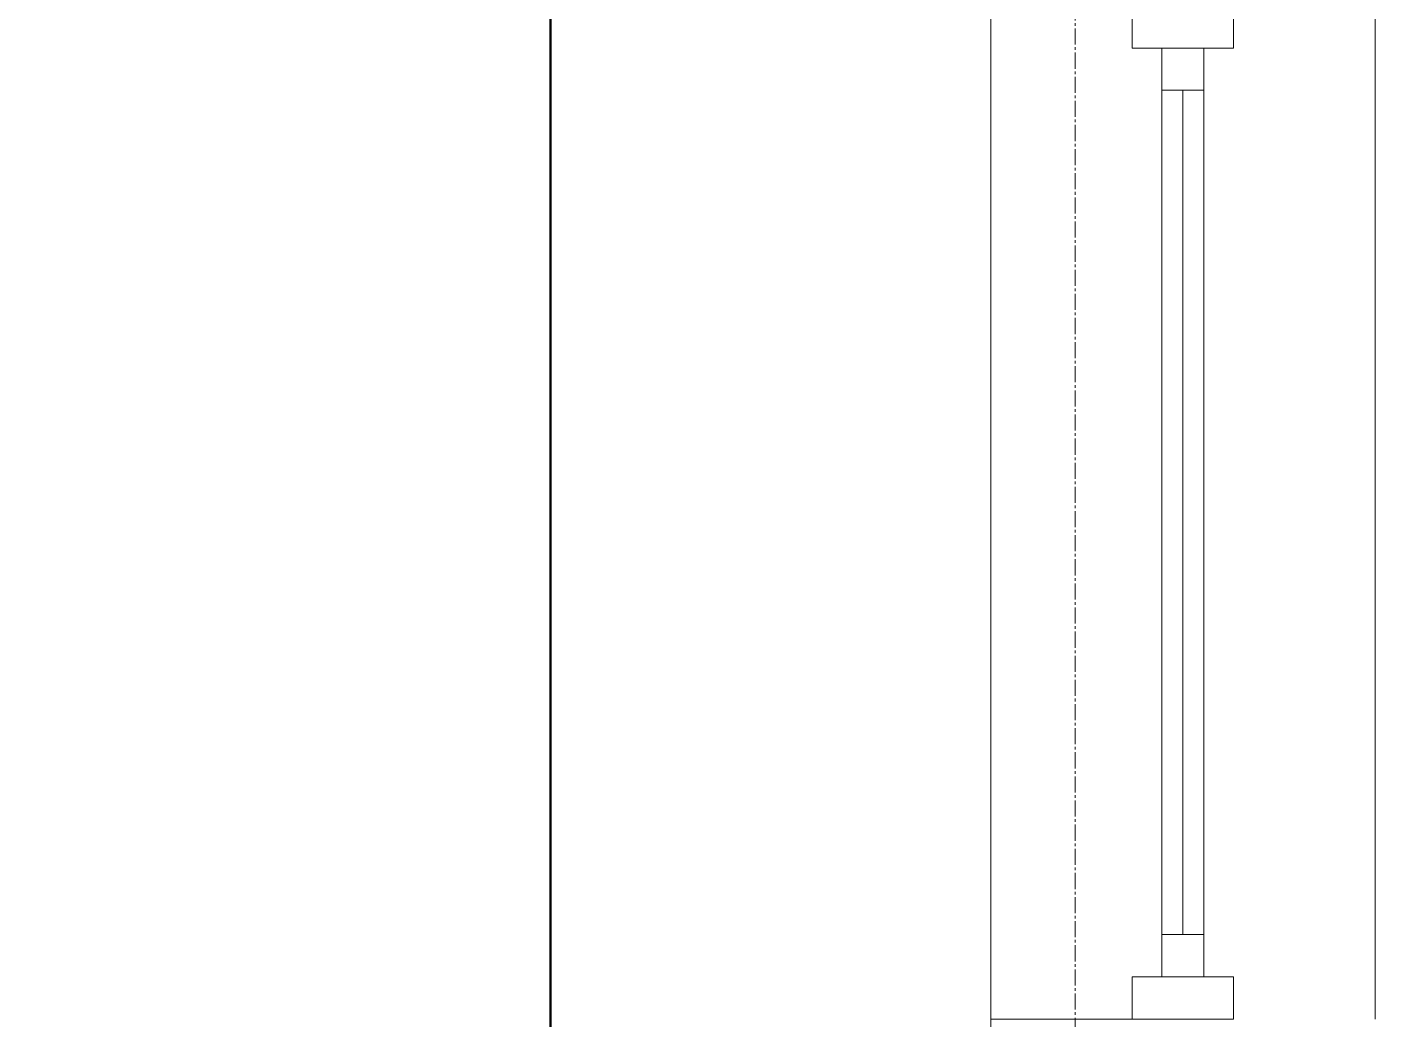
# Model space of a CAD drawing. Header units: millimetres. Extents: x -24360 to 609566, y -391049 to 148426.
# Drawn here: x 18859 to 20455, y 65900 to 67075 of the extents above; entities that cross this region are included whole.
import ezdxf

# ---------------------------------------------------------------- set-up
doc = ezdxf.new("R2010")
doc.units = ezdxf.units.MM
doc.linetypes.add('CENTER2', pattern=[28.575, 19.05, -3.175, 3.175, -3.175])
for name, color, linetype, lineweight in [('A-Wall_Материал_Газоблок_Контур', 250, 'Continuous', 0), ('АР_Окна', 4, 'Continuous', 5), ('АР_Стены ПЕНОблок', 52, 'Continuous', 20)]:
    doc.layers.add(name, color=color, linetype=linetype, lineweight=lineweight)
doc.layers.add('АР_Оси_РД_100', color=7, linetype='Continuous', lineweight=0, true_color=0x525252)
doc.layers.add('РД_Оси_100', color=7, linetype='Continuous', lineweight=0, true_color=0x525252)

# ---------------------------------------------------------------- blocks, each defined once
blk = doc.blocks.new('СОШ_2200_АР_ОСИ_М100_28.05.24')
at = {"layer": 'АР_Оси_РД_100', "linetype": 'CENTER2'}
blk.add_line((20100, -6155), (20100, 139938.679), dxfattribs=at)

msp = doc.modelspace()

# ---------------------------------------------------------------- linework, layer by layer
at = {"color": 2, "lineweight": 50}
msp.add_lwpolyline([(8308, 63335), (13325, 63335), (13325, 67891), (19479, 67891), (19479, 61626), (11841, 61626), (11841, 39235), (8263, 39235), (8308, 63335)], dxfattribs=at)
at = {"layer": 'A-Wall_Материал_Газоблок_Контур', "color": 18, "linetype": 'Continuous', "lineweight": 0, "true_color": 0x000000}
for p, q in [((20000, 67100), (20000, 65900)), ((20455, 65900), (20455, 67100))]:
    msp.add_line(p, q, dxfattribs=at)
at = {"layer": 'АР_Окна', "color": 18, "linetype": 'Continuous', "lineweight": 5, "true_color": 0x000000}
for p, q in [((20000, 67100), (20000, 65900)), ((20167.5, 67100), (20167.5, 67050)), ((20287.5, 67050), (20287.5, 67100)), ((20455, 67100), (20455, 65900)), ((20167.5, 67050), (20287.5, 67050)), ((20202.5, 67050), (20252.5, 67050)), ((20202.5, 65950), (20202.5, 67050)), ((20252.5, 67050), (20252.5, 65950)), ((20202.5, 67000), (20252.5, 67000)), ((20227.5, 67000), (20227.5, 66000)), ((20202.5, 66000), (20252.5, 66000)), ((20167.5, 65900), (20167.5, 65950)), ((20167.5, 65950), (20287.5, 65950)), ((20252.5, 65950), (20202.5, 65950)), ((20287.5, 65950), (20287.5, 65900)), ((20287.5, 65900), (20167.5, 65900))]:
    msp.add_line(p, q, dxfattribs=at)
at = {"layer": 'АР_Стены ПЕНОблок', "color": 18, "linetype": 'Continuous', "lineweight": 20, "true_color": 0x000000}
for p, q in [((20200, 65900), (20000, 65900)), ((20000, 65900), (20000, 65000))]:
    msp.add_line(p, q, dxfattribs=at)

# ---------------------------------------------------------------- block references
at = {"layer": 'РД_Оси_100'}
msp.add_blockref('СОШ_2200_АР_ОСИ_М100_28.05.24', (0, 0), dxfattribs=at)

doc.saveas('drawing.dxf')
